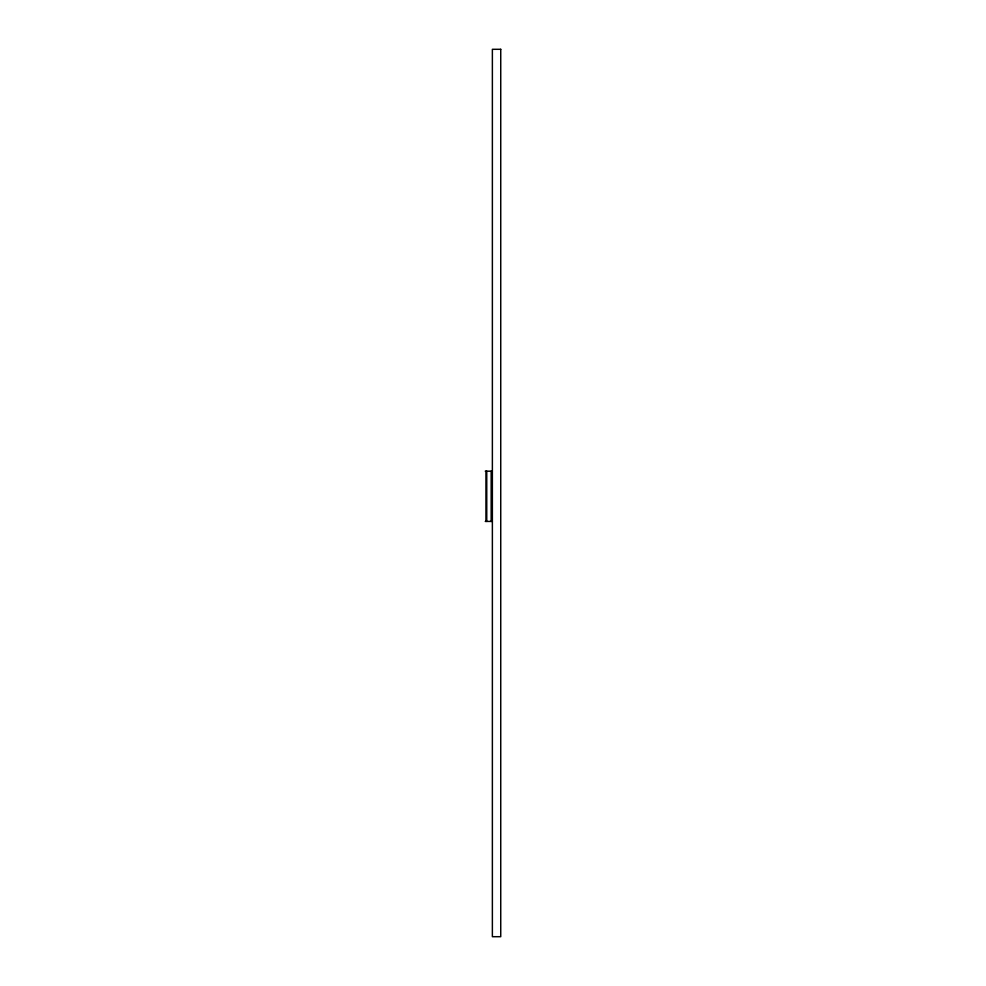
<?xml version="1.0" encoding="UTF-8"?>
<svg xmlns="http://www.w3.org/2000/svg" width="986" height="986" viewBox="0 0 986 986"><rect width="100%" height="100%" fill="white"/><g stroke="black" fill="none" stroke-linecap="round" stroke-linejoin="round"><path stroke-width="1.48" d="M485.26 471.197L492.371 471.197M485.26 521.421L492.371 521.421M491.164 471.197L491.164 521.421M486.751 471.197L486.751 521.421M485.938 471.197L485.938 521.421M500.74 49.3L492.371 49.3L492.371 936.7L500.74 936.7L500.74 49.3"/></g></svg>
